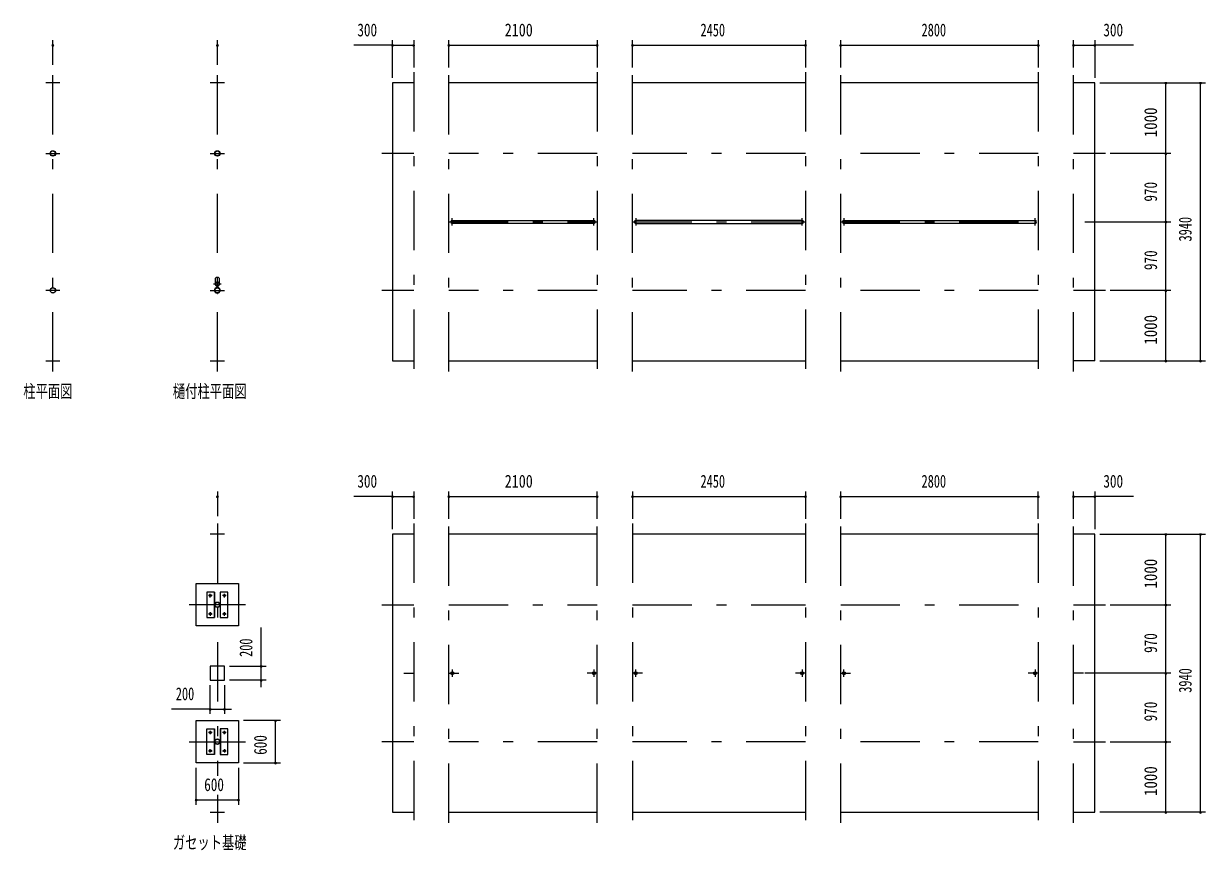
# Model space of a CAD drawing. Units: millimetres, scale not verified. Extents: x -30294 to 30299, y -14700 to 14700.
# Drawn here: x -30294 to -13551, y -11328 to 388 of the extents above; entities that cross this region are included whole.
import ezdxf
from ezdxf.enums import TextEntityAlignment as Align

# ---------------------------------------------------------------- set-up
doc = ezdxf.new("R2010")
doc.units = ezdxf.units.MM
doc.header["$LTSCALE"] = 70
doc.linetypes.add('USER3', pattern=[24, 12, -5, 2, -5])
for name, color, linetype, lineweight in [('0-2_1-0BOLD', 7, 'Continuous', 18), ('0-3_1-2CENTER', 3, 'USER3', 18), ('0-5_1-5DIM', 3, 'Continuous', 18)]:
    doc.layers.add(name, color=color, linetype=linetype, lineweight=lineweight)
doc.styles.add('ＭＳ ゴシック', font='')
doc.styles.get('ＭＳ ゴシック').set_extended_font_data('MS Gothic')

msp = doc.modelspace()

# ---------------------------------------------------------------- linework, layer by layer
at = {"layer": '0-2_1-0BOLD'}
for p, q in [((-29778.87, -452.46), (-29978.87, -452.46)), ((-27449.14, -452.46), (-27649.13, -452.46)), ((-22167.69, -452.45), (-24267.69, -452.45)), ((-19217.69, -452.45), (-21667.69, -452.45)), ((-15917.69, -452.45), (-18717.69, -452.45)), ((-24221.34, -2401.11), (-22214.04, -2401.11)), ((-22214.04, -2443.81), (-24221.34, -2443.81)), ((-19264.04, -2401.11), (-21621.33, -2401.11)), ((-21621.33, -2443.81), (-19264.04, -2443.81)), ((-18671.34, -2401.11), (-15964.04, -2401.11)), ((-15964.04, -2443.81), (-18671.34, -2443.81)), ((-27576.64, -3292.94), (-27576.64, -3217.42)), ((-27553.74, -3331.19), (-27553.74, -3352.97)), ((-27552.13, -3354.42), (-27552.13, -3329.79)), ((-27546.14, -3329.79), (-27546.14, -3354.42)), ((-27544.54, -3352.97), (-27544.54, -3331.19)), ((-27521.64, -3217.42), (-27521.64, -3292.94)), ((-29978.87, -4392.46), (-29778.87, -4392.46)), ((-27649.13, -4392.46), (-27449.14, -4392.46)), ((-24267.69, -4392.45), (-22167.69, -4392.45)), ((-21667.69, -4392.45), (-19217.69, -4392.45)), ((-18717.69, -4392.45), (-15917.69, -4392.45)), ((-15117.69, -4392.45), (-15417.69, -4392.45)), ((-27449.14, -6847.46), (-27649.14, -6847.46)), ((-22167.69, -6847.46), (-24267.69, -6847.46)), ((-19217.69, -6847.46), (-21667.69, -6847.46)), ((-15917.69, -6847.46), (-18717.69, -6847.46)), ((-27591.79, -7667.46), (-27591.79, -8027.46)), ((-27506.49, -8027.46), (-27506.49, -7667.46)), ((-27591.79, -9967.46), (-27591.79, -9607.46)), ((-27506.49, -9607.46), (-27506.49, -9967.46)), ((-27649.14, -10787.46), (-27449.14, -10787.46)), ((-24267.69, -10787.46), (-22167.69, -10787.46)), ((-21667.69, -10787.46), (-19217.69, -10787.46)), ((-18717.69, -10787.46), (-15917.69, -10787.46))]:
    msp.add_line(p, q, dxfattribs=at)
for points in [[(-24767.69, -452.45), (-25067.68, -452.45), (-25067.68, -4392.45), (-24767.69, -4392.45)], [(-15117.69, -4392.45), (-15117.69, -452.45), (-15417.69, -452.45)], [(-24767.69, -6847.46), (-25067.68, -6847.46), (-25067.68, -10787.46), (-24767.69, -10787.46)], [(-15417.69, -10787.46), (-15117.69, -10787.46), (-15117.69, -6847.46), (-15417.69, -6847.46)]]:
    msp.add_lwpolyline(points, dxfattribs=at)
for points in [[(-27249.14, -7547.46), (-27249.14, -8147.46), (-27849.14, -8147.46), (-27849.14, -7547.46)], [(-27699.29, -7667.46), (-27699.29, -8027.46), (-27587.29, -8027.46), (-27587.29, -7667.46)], [(-27510.99, -8027.46), (-27398.99, -8027.46), (-27398.99, -7667.46), (-27510.99, -7667.46)], [(-27449.14, -8717.46), (-27649.14, -8717.46), (-27649.14, -8917.46), (-27449.14, -8917.46)], [(-27849.14, -9487.46), (-27249.14, -9487.46), (-27249.14, -10087.46), (-27849.14, -10087.46)], [(-27587.29, -9967.46), (-27699.29, -9967.46), (-27699.29, -9607.46), (-27587.29, -9607.46)], [(-27398.99, -9607.46), (-27510.99, -9607.46), (-27510.99, -9967.46), (-27398.99, -9967.46)]]:
    msp.add_lwpolyline(points, close=True, dxfattribs=at)
for centre, radius in [((-29878.87, -1452.46), 38.15), ((-29878.87, -1452.46), 35.35), ((-27549.14, -1452.46), 38.15), ((-27549.14, -1452.46), 35.35), ((-27549.14, -3302.46), 27.5), ((-27549.14, -3271.11), 2.25), ((-29878.87, -3392.46), 38.15), ((-29878.87, -3392.46), 35.35), ((-27549.14, -3392.46), 38.15), ((-27549.14, -3392.46), 35.35), ((-27549.14, -3434.45), 2.25), ((-27649.14, -7717.46), 14.5), ((-27549.14, -7847.46), 38.15), ((-27549.14, -7847.46), 35.35), ((-27449.14, -7717.46), 14.5), ((-27649.14, -7977.46), 14.5), ((-27449.14, -7977.46), 14.5), ((-24221.34, -8817.46), 21.35), ((-24221.34, -8817.46), 19.05), ((-22214.03, -8817.46), 21.35), ((-22214.03, -8817.46), 19.05), ((-21621.33, -8817.46), 21.35), ((-21621.33, -8817.46), 19.05), ((-19264.04, -8817.46), 21.35), ((-19264.04, -8817.46), 19.05), ((-18671.34, -8817.46), 21.35), ((-18671.34, -8817.46), 19.05), ((-15964.04, -8817.46), 21.35), ((-15964.04, -8817.46), 19.05), ((-27649.14, -9657.46), 14.5), ((-27449.14, -9657.46), 14.5), ((-27549.14, -9787.46), 38.15), ((-27549.14, -9787.46), 35.35), ((-27649.14, -9917.46), 14.5), ((-27449.14, -9917.46), 14.5)]:
    msp.add_circle(centre, radius, dxfattribs=at)
for centre, radius, start, end in [((-24221.34, -2422.46), 21.35, 90, 270), ((-22214.04, -2422.46), 21.35, 270, 90), ((-21621.33, -2422.46), 21.35, 90, 270), ((-19264.04, -2422.46), 21.35, 270, 90), ((-18671.34, -2422.46), 21.35, 90, 270), ((-15964.04, -2422.46), 21.35, 270, 90), ((-27549.14, -3302.46), 29.1, 95.93016, 260.90512), ((-27549.14, -3252.91), 44.9, 52.23546, 127.76454), ((-27549.14, -3319.86), 44.9, 109.58864, 127.76454), ((-27549.14, -3271.11), 3.85, 321.34222, 270), ((-27549.14, -3302.46), 29.1, 279.09488, 90), ((-27549.14, -3319.86), 44.9, 52.23546, 70.41136), ((-27549.14, -3392.46), 39.75, 96.64514, 265.61671), ((-27549.14, -3434.45), 3.85, 90, 37.90752), ((-27549.14, -3392.46), 39.75, 270, 83.35486)]:
    msp.add_arc(centre, radius, start, end, dxfattribs=at)
at = {"layer": '0-3_1-2CENTER'}
for p, q in [((-29878.87, -4542.46), (-29878.87, -302.46)), ((-27549.14, -4542.46), (-27549.14, -302.46)), ((-24767.69, -302.45), (-24767.69, -4542.46)), ((-24267.69, -4542.46), (-24267.69, -302.45)), ((-22167.69, -302.45), (-22167.69, -4542.46)), ((-21667.69, -4542.46), (-21667.69, -302.45)), ((-19217.69, -302.45), (-19217.69, -4542.46)), ((-18717.69, -4542.46), (-18717.69, -302.45)), ((-15917.69, -302.45), (-15917.69, -4542.46)), ((-15417.69, -4542.46), (-15417.69, -302.45)), ((-29978.87, -1452.46), (-29778.87, -1452.46)), ((-27649.13, -1452.46), (-27449.14, -1452.46)), ((-24767.69, -1452.46), (-25217.69, -1452.46)), ((-22167.69, -1452.46), (-24267.69, -1452.46)), ((-19217.69, -1452.46), (-21667.69, -1452.46)), ((-15917.69, -1452.46), (-18717.69, -1452.46)), ((-14967.68, -1452.46), (-15417.69, -1452.46)), ((-24267.69, -2422.46), (-22167.69, -2422.46)), ((-24221.34, -2473.81), (-24221.34, -2371.11)), ((-22214.04, -2473.81), (-22214.04, -2371.11)), ((-21667.69, -2422.46), (-19217.69, -2422.46)), ((-21621.33, -2371.11), (-21621.33, -2473.81)), ((-19264.04, -2473.81), (-19264.04, -2371.11)), ((-18717.69, -2422.46), (-15917.69, -2422.46)), ((-18671.34, -2371.11), (-18671.34, -2473.81)), ((-15964.04, -2473.81), (-15964.04, -2371.11)), ((-27494.14, -3302.46), (-27604.14, -3302.46)), ((-27559.9, -3342.13), (-27538.38, -3342.13)), ((-29778.87, -3392.46), (-29978.87, -3392.46)), ((-27649.13, -3392.46), (-27449.14, -3392.46)), ((-24767.69, -3392.46), (-25217.69, -3392.46)), ((-22167.69, -3392.46), (-24267.69, -3392.46)), ((-19217.69, -3392.46), (-21667.69, -3392.46)), ((-15917.69, -3392.46), (-18717.69, -3392.46)), ((-14967.68, -3392.46), (-15417.69, -3392.46)), ((-27549.14, -6697.46), (-27549.14, -10269.59)), ((-24767.69, -6697.46), (-24767.69, -10937.46)), ((-24267.69, -10937.46), (-24267.69, -6697.46)), ((-22167.69, -10937.46), (-22167.69, -6697.46)), ((-21667.69, -6697.46), (-21667.69, -10937.46)), ((-19217.69, -6697.46), (-19217.69, -10937.46)), ((-18717.69, -10937.46), (-18717.69, -6697.46)), ((-15917.69, -6697.46), (-15917.69, -10937.46)), ((-15417.69, -10937.46), (-15417.69, -6697.46)), ((-27649.14, -7742.46), (-27649.14, -7692.46)), ((-27449.14, -7742.46), (-27449.14, -7692.46)), ((-27149.14, -7847.46), (-27949.14, -7847.46)), ((-27624.14, -7717.46), (-27674.13, -7717.46)), ((-27424.14, -7717.46), (-27474.14, -7717.46)), ((-25217.69, -7847.46), (-24767.69, -7847.46)), ((-24267.69, -7847.46), (-22167.69, -7847.46)), ((-21667.69, -7847.46), (-19217.69, -7847.46)), ((-18717.69, -7847.46), (-15917.69, -7847.46)), ((-15417.69, -7847.46), (-14967.68, -7847.46)), ((-27674.13, -7977.46), (-27624.14, -7977.46)), ((-27649.14, -7952.46), (-27649.14, -8002.46)), ((-27474.14, -7977.46), (-27424.14, -7977.46)), ((-27449.14, -8002.46), (-27449.14, -7952.46)), ((-24909.11, -8817.46), (-24767.69, -8817.46)), ((-24267.69, -8817.46), (-24126.27, -8817.46)), ((-24221.34, -8766.11), (-24221.34, -8868.81)), ((-22167.69, -8817.46), (-22309.11, -8817.46)), ((-22214.03, -8766.11), (-22214.03, -8868.81)), ((-21526.26, -8817.46), (-21667.69, -8817.46)), ((-21621.33, -8868.81), (-21621.33, -8766.11)), ((-19217.69, -8817.46), (-19359.11, -8817.46)), ((-19264.04, -8766.11), (-19264.04, -8868.81)), ((-18717.69, -8817.46), (-18576.26, -8817.46)), ((-18671.34, -8868.81), (-18671.34, -8766.11)), ((-15917.69, -8817.46), (-16059.11, -8817.46)), ((-15964.04, -8766.11), (-15964.04, -8868.81)), ((-15276.26, -8817.46), (-15417.69, -8817.46)), ((-27624.14, -9657.46), (-27674.13, -9657.46)), ((-27649.14, -9632.46), (-27649.14, -9682.46)), ((-27424.14, -9657.46), (-27474.14, -9657.46)), ((-27449.14, -9682.46), (-27449.14, -9632.46)), ((-27949.14, -9787.46), (-27149.14, -9787.46)), ((-24767.69, -9787.46), (-25217.69, -9787.46)), ((-22167.69, -9787.46), (-24267.69, -9787.46)), ((-19217.69, -9787.46), (-21667.69, -9787.46)), ((-15917.69, -9787.46), (-18717.69, -9787.46)), ((-15417.69, -9787.46), (-14967.68, -9787.46)), ((-27674.13, -9917.46), (-27624.14, -9917.46)), ((-27649.14, -9942.46), (-27649.14, -9892.46)), ((-27474.14, -9917.46), (-27424.14, -9917.46)), ((-27449.14, -9892.46), (-27449.14, -9942.46)), ((-27549.14, -10542.46), (-27549.14, -10937.46))]:
    msp.add_line(p, q, dxfattribs=at)
at = {"layer": '0-5_1-5DIM'}
for p, q in [((-29864.87, 82.54), (-29892.87, 82.54)), ((-29878.87, -197.46), (-29878.87, 152.54)), ((-27535.14, 82.54), (-27563.14, 82.54)), ((-27549.14, -197.46), (-27549.14, 152.54)), ((-25067.69, 82.55), (-25617.19, 82.55)), ((-25053.68, 82.55), (-25081.68, 82.55)), ((-25067.68, -382.45), (-25067.68, 152.55)), ((-25067.68, 82.55), (-24767.69, 82.55)), ((-24753.69, 82.55), (-24781.69, 82.55)), ((-24767.69, 152.55), (-24767.69, -232.45)), ((-24253.69, 82.55), (-24281.69, 82.55)), ((-24267.69, -232.45), (-24267.69, 152.55)), ((-24267.69, 82.55), (-22167.69, 82.55)), ((-22153.69, 82.55), (-22181.69, 82.55)), ((-22167.69, 152.55), (-22167.69, -232.45)), ((-21653.69, 82.55), (-21681.69, 82.55)), ((-21667.69, -232.45), (-21667.69, 152.55)), ((-21667.69, 82.55), (-19217.69, 82.55)), ((-19203.69, 82.55), (-19231.69, 82.55)), ((-19217.69, 152.55), (-19217.69, -232.45)), ((-18703.69, 82.55), (-18731.69, 82.55)), ((-18717.69, -232.45), (-18717.69, 152.55)), ((-18717.69, 82.55), (-15917.69, 82.55)), ((-15903.69, 82.55), (-15931.69, 82.55)), ((-15917.69, 152.55), (-15917.69, -232.45)), ((-15403.69, 82.55), (-15431.69, 82.55)), ((-15417.69, -232.45), (-15417.69, 152.55)), ((-15417.69, 82.55), (-15117.69, 82.55)), ((-15103.69, 82.55), (-15131.69, 82.55)), ((-15117.69, 152.55), (-15117.69, -382.45)), ((-14568.19, 82.55), (-15117.69, 82.55)), ((-15047.69, -452.45), (-13550.69, -452.45)), ((-14096.69, -452.45), (-14124.69, -452.45)), ((-14110.69, -1452.46), (-14110.69, -452.45)), ((-13606.69, -452.45), (-13634.69, -452.45)), ((-13620.69, -4392.45), (-13620.69, -452.45)), ((-14040.69, -1452.46), (-14897.68, -1452.46)), ((-14096.69, -1452.46), (-14124.69, -1452.46)), ((-14110.69, -2422.46), (-14110.69, -1452.46)), ((-15259.29, -2422.46), (-14040.69, -2422.46)), ((-14096.69, -2422.46), (-14124.69, -2422.46)), ((-14110.69, -3392.46), (-14110.69, -2422.46)), ((-14040.69, -3392.46), (-14897.68, -3392.46)), ((-14096.69, -3392.46), (-14124.69, -3392.46)), ((-14110.69, -4392.45), (-14110.69, -3392.46)), ((-15047.69, -4392.45), (-13550.69, -4392.45)), ((-14096.69, -4392.45), (-14124.69, -4392.45)), ((-13606.69, -4392.45), (-13634.69, -4392.45)), ((-27535.14, -6312.46), (-27563.14, -6312.46)), ((-27549.14, -6242.46), (-27549.14, -6592.46)), ((-25067.69, -6312.46), (-25617.19, -6312.46)), ((-25053.68, -6312.46), (-25081.68, -6312.46)), ((-25067.68, -6777.46), (-25067.68, -6242.46)), ((-25067.68, -6312.46), (-24767.69, -6312.46)), ((-24753.69, -6312.46), (-24781.69, -6312.46)), ((-24767.69, -6242.46), (-24767.69, -6627.46)), ((-24253.69, -6312.46), (-24281.69, -6312.46)), ((-24267.69, -6627.46), (-24267.69, -6242.46)), ((-24267.69, -6312.46), (-22167.69, -6312.46)), ((-22153.69, -6312.46), (-22181.69, -6312.46)), ((-22167.69, -6627.46), (-22167.69, -6242.46)), ((-21653.69, -6312.46), (-21681.69, -6312.46)), ((-21667.69, -6242.46), (-21667.69, -6627.46)), ((-21667.69, -6312.46), (-19217.69, -6312.46)), ((-19203.69, -6312.46), (-19231.69, -6312.46)), ((-19217.69, -6242.46), (-19217.69, -6627.46)), ((-18703.69, -6312.46), (-18731.69, -6312.46)), ((-18717.69, -6627.46), (-18717.69, -6242.46)), ((-18717.69, -6312.46), (-15917.69, -6312.46)), ((-15903.69, -6312.46), (-15931.69, -6312.46)), ((-15917.69, -6627.46), (-15917.69, -6242.46)), ((-15403.69, -6312.46), (-15431.69, -6312.46)), ((-15417.69, -6627.46), (-15417.69, -6242.46)), ((-15417.69, -6312.46), (-15117.69, -6312.46)), ((-15103.69, -6312.46), (-15131.69, -6312.46)), ((-15117.69, -6242.46), (-15117.69, -6777.46)), ((-14568.19, -6312.46), (-15117.69, -6312.46)), ((-15047.69, -6847.46), (-13550.69, -6847.46)), ((-14096.69, -6847.46), (-14124.69, -6847.46)), ((-14110.69, -7847.46), (-14110.69, -6847.46)), ((-13606.69, -6847.46), (-13634.69, -6847.46)), ((-13620.69, -10787.46), (-13620.69, -6847.46)), ((-14897.68, -7847.46), (-14040.69, -7847.46)), ((-14096.69, -7847.46), (-14124.69, -7847.46)), ((-14110.69, -8817.46), (-14110.69, -7847.46)), ((-26928.56, -8717.46), (-26928.56, -8167.96)), ((-27379.14, -8717.46), (-26858.56, -8717.46)), ((-26914.56, -8717.46), (-26942.56, -8717.46)), ((-26928.56, -8917.46), (-26928.56, -8717.46)), ((-14040.69, -8817.46), (-15259.29, -8817.46)), ((-14096.69, -8817.46), (-14124.69, -8817.46)), ((-14110.69, -9787.46), (-14110.69, -8817.46)), ((-27649.14, -9394.53), (-27649.14, -8987.46)), ((-27449.14, -8987.46), (-27449.14, -9394.53)), ((-26858.56, -8917.46), (-27379.14, -8917.46)), ((-26914.56, -8917.46), (-26942.56, -8917.46)), ((-26928.56, -9017.46), (-26928.56, -8917.46)), ((-27649.14, -9324.53), (-28198.64, -9324.53)), ((-27635.14, -9324.53), (-27663.14, -9324.53)), ((-27649.14, -9324.53), (-27449.14, -9324.53)), ((-27435.13, -9324.53), (-27463.13, -9324.53)), ((-27449.14, -9324.53), (-27349.14, -9324.53)), ((-26654.14, -9487.46), (-27179.14, -9487.46)), ((-26710.14, -9487.46), (-26738.14, -9487.46)), ((-26724.14, -10087.46), (-26724.14, -9487.46)), ((-14897.68, -9787.46), (-14040.69, -9787.46)), ((-14096.69, -9787.46), (-14124.69, -9787.46)), ((-14110.69, -10787.46), (-14110.69, -9787.46)), ((-27849.14, -10682.46), (-27849.14, -10157.46)), ((-27249.14, -10157.46), (-27249.14, -10682.46)), ((-27179.14, -10087.46), (-26654.14, -10087.46)), ((-26710.14, -10087.46), (-26738.14, -10087.46)), ((-27835.14, -10612.46), (-27863.14, -10612.46)), ((-27849.14, -10612.46), (-27249.14, -10612.46)), ((-27235.14, -10612.46), (-27263.14, -10612.46)), ((-13550.69, -10787.46), (-15047.69, -10787.46)), ((-14096.69, -10787.46), (-14124.69, -10787.46)), ((-13606.69, -10787.46), (-13634.69, -10787.46))]:
    msp.add_line(p, q, dxfattribs=at)
for centre in [(-29878.87, 82.54), (-27549.14, 82.54), (-25067.68, 82.55), (-24767.69, 82.55), (-24267.69, 82.55), (-22167.69, 82.55), (-21667.69, 82.55), (-19217.69, 82.55), (-18717.69, 82.55), (-15917.69, 82.55), (-15417.69, 82.55), (-15117.69, 82.55), (-14110.69, -452.45), (-13620.69, -452.45), (-14110.69, -1452.46), (-14110.69, -2422.46), (-14110.69, -3392.46), (-14110.69, -4392.45), (-13620.69, -4392.45), (-27549.14, -6312.46), (-25067.68, -6312.46), (-24767.69, -6312.46), (-24267.69, -6312.46), (-22167.69, -6312.46), (-21667.69, -6312.46), (-19217.69, -6312.46), (-18717.69, -6312.46), (-15917.69, -6312.46), (-15417.69, -6312.46), (-15117.69, -6312.46), (-14110.69, -6847.46), (-13620.69, -6847.46), (-14110.69, -7847.46), (-26928.56, -8717.46), (-14110.69, -8817.46), (-26928.56, -8917.46), (-27649.14, -9324.53), (-27449.13, -9324.53), (-26724.14, -9487.46), (-14110.69, -9787.46), (-26724.14, -10087.46), (-27849.14, -10612.46), (-27249.14, -10612.46), (-14110.69, -10787.46), (-13620.69, -10787.46)]:
    msp.add_arc(centre, 14, 180, 0, dxfattribs=at)

# ---------------------------------------------------------------- texts
at = {"layer": '0-5_1-5DIM', "color": 7, "style": 'ＭＳ ゴシック'}
for s, width, p in [('300', 0.75, (-25565.18, 152.55)), ('2100', 0.8, (-23477.23, 152.55)), ('2450', 0.7, (-20703.1, 152.55)), ('2800', 0.7, (-17571.47, 152.55)), ('300', 0.75, (-14995.68, 152.55)), ('柱平面図', 0.7, (-30298.87, -4967.58)), ('樋付柱平面図', 0.7, (-28179.14, -4967.59)), ('300', 0.75, (-25565.17, -6242.46)), ('2100', 0.8, (-23477.23, -6242.46)), ('2450', 0.7, (-20703.1, -6242.46)), ('2800', 0.7, (-17571.47, -6242.46)), ('300', 0.75, (-14995.68, -6242.46)), ('200', 0.7, (-28137.05, -9254.53)), ('600', 0.75, (-27735.14, -10542.46)), ('ガセット基礎', 0.7, (-28179.14, -11362.59))]:
    msp.add_text(s, height=182.3, dxfattribs=dict(at, width=width)).set_placement(p, align=Align.BOTTOM_LEFT)
for s, width, p in [('1000', 0.85, (-14180.69, -1222.38)), ('970', 0.75, (-14180.69, -2134.61)), ('3940', 0.7, (-13690.69, -2698.97)), ('970', 0.75, (-14180.69, -3104.61)), ('1000', 0.85, (-14180.69, -4162.38)), ('1000', 0.85, (-14180.69, -7617.39)), ('200', 0.7, (-26998.56, -8585.88)), ('970', 0.75, (-14180.69, -8529.61)), ('3940', 0.7, (-13690.69, -9093.98)), ('970', 0.75, (-14180.69, -9499.61)), ('600', 0.75, (-26794.14, -9973.46)), ('1000', 0.85, (-14180.69, -10557.39))]:
    msp.add_text(s, height=182.3, rotation=90, dxfattribs=dict(at, width=width)).set_placement(p, align=Align.BOTTOM_LEFT)

doc.saveas('drawing.dxf')
